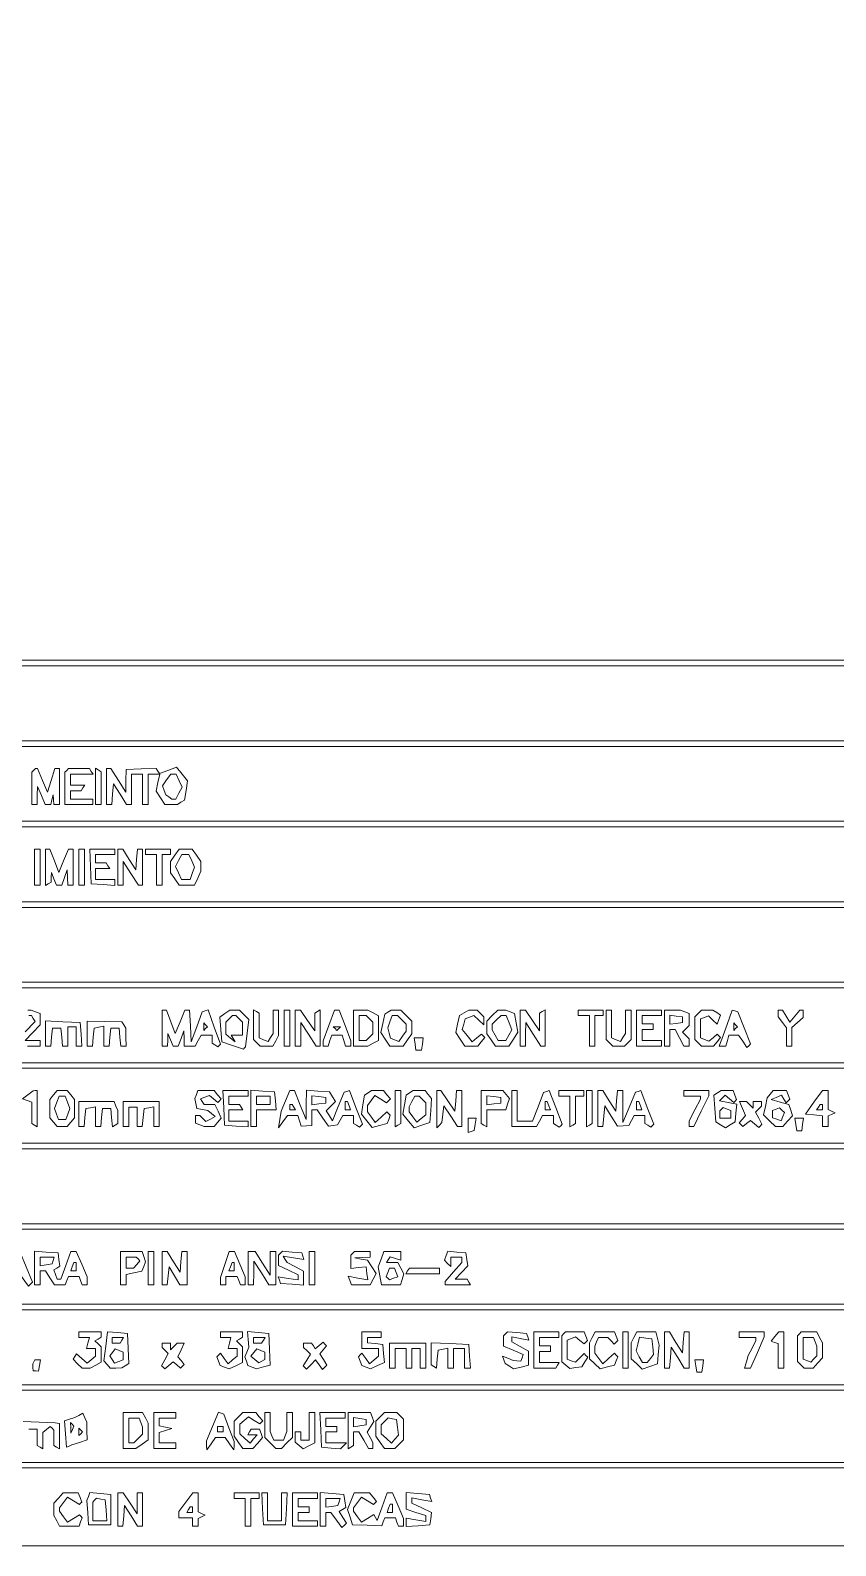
# Paper-space layout 'AN-02-DGE-008' of a CAD drawing. Header units: metres, sheet in millimetres. Extents: x 12 to 193, y 4 to 291.
# Drawn here: x 122.4 to 158, y 89.7 to 156.6 of the extents above; entities that cross this region are included whole.
import ezdxf

# ---------------------------------------------------------------- set-up
doc = ezdxf.new("R2010")
doc.units = ezdxf.units.M
doc.layers.add('DGE_CONTORNOS', color=7, linetype='Continuous', lineweight=0)
doc.layers.add('DGE_DATOS', color=7, linetype='Continuous', lineweight=0)

# ---------------------------------------------------------------- blocks, each defined once
blk = doc.blocks.new('LP_REF_DGE_MT_008')
at = {"layer": 'DGE_CONTORNOS'}
for points in [[(193.172, 202.497), (193.172, 134.689), (186.985, 134.689), (180.798, 134.689), (180.798, 131.749), (180.798, 128.809), (111.824, 128.809), (42.85, 128.809), (42.85, 199.557), (42.85, 270.305), (118.011, 270.305), (193.172, 270.305)], [(180.798, 126.91), (180.798, 125.256), (121.074, 125.256), (61.35, 125.256), (61.35, 126.91), (61.35, 128.564), (121.074, 128.564), (180.798, 128.564)], [(180.798, 123.357), (180.798, 121.704), (121.074, 121.704), (61.35, 121.704), (61.35, 123.357), (61.35, 125.011), (121.074, 125.011), (180.798, 125.011)], [(122.565, 123.95), (122.483, 123.868), (122.483, 123.153), (122.483, 122.439), (122.605, 122.439), (122.728, 122.439), (122.733, 122.837), (122.738, 123.235), (122.911, 122.837), (123.084, 122.439), (123.203, 122.439), (123.323, 122.439), (123.379, 122.653), (123.435, 122.867), (123.449, 122.653), (123.463, 122.439), (123.586, 122.439), (123.708, 122.439), (123.708, 123.235), (123.708, 124.031), (123.605, 124.031), (123.502, 124.031), (123.344, 123.511), (123.185, 122.99), (122.962, 123.511), (122.738, 124.031), (122.692, 124.031), (122.646, 124.031)], [(124.035, 123.95), (123.953, 123.868), (123.953, 123.153), (123.953, 122.439), (124.566, 122.439), (125.178, 122.439), (125.178, 122.561), (125.178, 122.684), (124.688, 122.684), (124.198, 122.684), (124.198, 122.867), (124.198, 123.051), (124.436, 123.051), (124.674, 123.051), (124.749, 123.174), (124.825, 123.296), (124.512, 123.296), (124.198, 123.296), (124.198, 123.541), (124.198, 123.786), (124.695, 123.786), (125.193, 123.786), (125.117, 123.909), (125.041, 124.031), (124.579, 124.031), (124.116, 124.031)], [(125.301, 123.242), (125.301, 122.439), (125.423, 122.439), (125.546, 122.439), (125.546, 123.166), (125.546, 123.894), (125.423, 123.97), (125.301, 124.046)], [(125.791, 123.235), (125.791, 122.439), (125.906, 122.439), (126.021, 122.439), (126.059, 122.898), (126.097, 123.357), (126.383, 122.898), (126.668, 122.439), (126.781, 122.439), (126.893, 122.439), (126.893, 123.112), (126.893, 123.786), (127.138, 123.786), (127.383, 123.786), (127.383, 123.112), (127.383, 122.439), (127.506, 122.439), (127.628, 122.439), (127.628, 123.112), (127.628, 123.786), (127.883, 123.786), (128.138, 123.786), (128.056, 123.414), (127.974, 123.041), (128.172, 122.74), (128.369, 122.439), (128.642, 122.44), (128.915, 122.442), (129.072, 122.542), (129.23, 122.642), (129.298, 123.064), (129.367, 123.486), (129.121, 123.789), (128.875, 124.092), (128.497, 123.95), (128.12, 123.808), (128.049, 123.922), (127.978, 124.037), (127.313, 124.015), (126.648, 123.993), (126.646, 123.492), (126.644, 122.99), (126.31, 123.51), (125.975, 124.029), (125.883, 124.03), (125.791, 124.031)], [(128.991, 123.495), (129.124, 123.205), (128.984, 122.944), (128.845, 122.684), (128.757, 122.685), (128.67, 122.687), (128.538, 122.777), (128.407, 122.867), (128.333, 123.068), (128.259, 123.268), (128.441, 123.527), (128.622, 123.786), (128.741, 123.786), (128.859, 123.786)], [(180.798, 119.805), (180.798, 118.151), (121.074, 118.151), (61.35, 118.151), (61.35, 119.805), (61.35, 121.459), (121.074, 121.459), (180.798, 121.459)], [(122.605, 119.682), (122.605, 118.886), (122.728, 118.886), (122.851, 118.886), (122.851, 119.682), (122.851, 120.478), (122.728, 120.478), (122.605, 120.478)], [(123.096, 119.675), (123.096, 118.871), (123.218, 118.947), (123.341, 119.023), (123.348, 119.23), (123.356, 119.437), (123.467, 119.162), (123.578, 118.886), (123.694, 118.886), (123.81, 118.886), (123.933, 119.223), (124.056, 119.56), (124.066, 119.223), (124.076, 118.886), (124.198, 118.886), (124.321, 118.886), (124.321, 119.682), (124.321, 120.478), (124.211, 120.478), (124.102, 120.478), (123.89, 119.958), (123.677, 119.437), (123.484, 119.958), (123.29, 120.478), (123.193, 120.478), (123.096, 120.478)], [(124.566, 119.682), (124.566, 118.886), (124.688, 118.886), (124.811, 118.886), (124.811, 119.682), (124.811, 120.478), (124.688, 120.478), (124.566, 120.478)], [(125.08, 119.713), (125.117, 118.947), (125.638, 118.909), (126.158, 118.872), (126.158, 119.001), (126.158, 119.131), (125.73, 119.131), (125.301, 119.131), (125.301, 119.376), (125.301, 119.621), (125.614, 119.621), (125.928, 119.621), (125.852, 119.743), (125.776, 119.866), (125.539, 119.866), (125.301, 119.866), (125.301, 120.05), (125.301, 120.233), (125.73, 120.233), (126.158, 120.233), (126.158, 120.356), (126.158, 120.478), (125.601, 120.478), (125.044, 120.478)], [(126.281, 119.682), (126.281, 118.886), (126.403, 118.886), (126.526, 118.886), (126.528, 119.407), (126.53, 119.927), (126.865, 119.407), (127.2, 118.888), (127.292, 118.887), (127.383, 118.886), (127.383, 119.682), (127.383, 120.478), (127.268, 120.478), (127.153, 120.478), (127.115, 120.019), (127.077, 119.56), (126.792, 120.019), (126.506, 120.478), (126.393, 120.478), (126.281, 120.478)], [(127.506, 120.356), (127.506, 120.233), (127.751, 120.233), (127.996, 120.233), (127.996, 119.56), (127.996, 118.886), (128.119, 118.886), (128.241, 118.886), (128.241, 119.56), (128.241, 120.233), (128.425, 120.233), (128.609, 120.233), (128.609, 120.356), (128.609, 120.478), (128.057, 120.478), (127.506, 120.478)], [(128.799, 120.206), (128.609, 119.934), (128.609, 119.682), (128.609, 119.43), (128.799, 119.158), (128.99, 118.886), (129.331, 118.886), (129.672, 118.886), (129.814, 119.198), (129.956, 119.51), (129.956, 119.722), (129.956, 119.934), (129.765, 120.206), (129.575, 120.478), (129.282, 120.478), (128.99, 120.478)], [(129.552, 119.958), (129.678, 119.682), (129.576, 119.407), (129.474, 119.131), (129.284, 119.131), (129.093, 119.131), (128.961, 119.422), (128.828, 119.712), (128.968, 119.973), (129.107, 120.233), (129.267, 120.233), (129.427, 120.233)], [(180.798, 116.252), (180.798, 114.598), (121.074, 114.598), (61.35, 114.598), (61.35, 116.252), (61.35, 117.906), (121.074, 117.906), (180.798, 117.906)], [(180.798, 112.699), (180.798, 111.045), (121.074, 111.045), (61.35, 111.045), (61.35, 112.699), (61.35, 114.353), (121.074, 114.353), (180.798, 114.353)], [(128.241, 112.577), (128.241, 111.78), (128.364, 111.78), (128.486, 111.78), (128.494, 112.056), (128.502, 112.332), (128.612, 112.056), (128.723, 111.78), (128.839, 111.78), (128.956, 111.78), (129.079, 112.117), (129.202, 112.454), (129.211, 112.117), (129.221, 111.78), (129.462, 111.78), (129.703, 111.78), (129.834, 112.025), (129.965, 112.271), (130.206, 112.271), (130.446, 112.271), (130.446, 112.094), (130.446, 111.917), (130.577, 111.837), (130.708, 111.756), (130.762, 111.811), (130.817, 111.866), (130.545, 112.621), (130.274, 113.377), (130.145, 113.335), (130.017, 113.293), (129.772, 112.629), (129.527, 111.964), (129.491, 112.669), (129.454, 113.373), (129.351, 113.373), (129.248, 113.373), (129.035, 112.852), (128.823, 112.332), (128.629, 112.852), (128.435, 113.373), (128.338, 113.373), (128.241, 113.373)], [(131.013, 113.215), (130.797, 113.058), (130.836, 112.511), (130.875, 111.964), (131.352, 111.808), (131.829, 111.653), (131.877, 111.7), (131.924, 111.747), (131.996, 112.353), (132.068, 112.959), (131.861, 113.166), (131.654, 113.373), (131.441, 113.373), (131.228, 113.373)], [(131.647, 112.981), (131.794, 112.834), (131.794, 112.552), (131.794, 112.271), (131.542, 112.271), (131.289, 112.271), (131.381, 112.117), (131.473, 111.964), (131.266, 112.132), (131.059, 112.301), (131.059, 112.567), (131.059, 112.834), (131.206, 112.981), (131.353, 113.128), (131.426, 113.128), (131.5, 113.128)], [(132.284, 112.731), (132.284, 112.074), (132.431, 111.927), (132.578, 111.78), (132.855, 111.78), (133.133, 111.78), (133.26, 112.017), (133.386, 112.254), (133.386, 112.814), (133.386, 113.373), (133.264, 113.373), (133.141, 113.373), (133.14, 112.852), (133.138, 112.332), (133.029, 112.161), (132.921, 111.99), (132.725, 112.065), (132.529, 112.14), (132.529, 112.688), (132.529, 113.236), (132.406, 113.312), (132.284, 113.388)], [(133.632, 112.577), (133.632, 111.78), (133.754, 111.78), (133.877, 111.78), (133.877, 112.577), (133.877, 113.373), (133.754, 113.373), (133.632, 113.373)], [(134.122, 112.577), (134.122, 111.78), (134.244, 111.78), (134.367, 111.78), (134.369, 112.301), (134.37, 112.822), (134.705, 112.302), (135.04, 111.782), (135.132, 111.781), (135.224, 111.78), (135.224, 112.584), (135.224, 113.388), (135.102, 113.312), (134.979, 113.236), (134.979, 112.847), (134.979, 112.459), (134.668, 112.916), (134.358, 113.373), (134.24, 113.373), (134.122, 113.373)], [(135.601, 112.695), (135.347, 112.016), (135.347, 111.898), (135.347, 111.78), (135.461, 111.78), (135.575, 111.78), (135.653, 112.025), (135.731, 112.271), (135.959, 112.271), (136.188, 112.271), (136.266, 112.025), (136.343, 111.78), (136.458, 111.78), (136.572, 111.78), (136.572, 111.898), (136.572, 112.016), (136.318, 112.695), (136.064, 113.373), (135.959, 113.373), (135.854, 113.373)], [(136.694, 112.577), (136.694, 111.78), (137.009, 111.78), (137.323, 111.78), (137.56, 111.907), (137.797, 112.034), (137.797, 112.577), (137.797, 113.119), (137.56, 113.246), (137.323, 113.373), (137.009, 113.373), (136.694, 113.373)], [(137.405, 112.981), (137.552, 112.834), (137.552, 112.577), (137.552, 112.32), (137.405, 112.172), (137.258, 112.025), (137.099, 112.025), (136.939, 112.025), (136.939, 112.577), (136.939, 113.128), (137.099, 113.128), (137.258, 113.128)], [(138.21, 113.279), (138.073, 113.189), (137.985, 112.786), (137.898, 112.383), (138.095, 112.082), (138.293, 111.78), (138.589, 111.78), (138.886, 111.78), (139.076, 112.053), (139.267, 112.325), (139.267, 112.604), (139.267, 112.883), (139.022, 113.128), (138.777, 113.373), (138.563, 113.371), (138.348, 113.369)], [(138.83, 112.936), (139.022, 112.743), (139.022, 112.591), (139.022, 112.44), (138.856, 112.213), (138.69, 111.986), (138.505, 112.056), (138.321, 112.127), (138.261, 112.357), (138.201, 112.586), (138.301, 112.857), (138.402, 113.128), (138.519, 113.128), (138.637, 113.128)], [(141.574, 113.246), (141.369, 113.127), (141.287, 112.755), (141.206, 112.383), (141.403, 112.082), (141.6, 111.78), (141.889, 111.78), (142.177, 111.78), (142.332, 111.967), (142.487, 112.154), (142.412, 112.23), (142.336, 112.305), (142.135, 112.139), (141.934, 111.972), (141.715, 112.243), (141.495, 112.515), (141.557, 112.752), (141.619, 112.989), (141.808, 113.061), (141.998, 113.134), (142.225, 112.928), (142.452, 112.723), (142.452, 112.901), (142.452, 113.079), (142.305, 113.226), (142.158, 113.373), (141.968, 113.369), (141.779, 113.366)], [(142.82, 113.128), (142.575, 112.883), (142.575, 112.604), (142.575, 112.325), (142.766, 112.053), (142.956, 111.78), (143.253, 111.78), (143.549, 111.78), (143.75, 112.086), (143.95, 112.392), (143.872, 112.809), (143.793, 113.227), (143.603, 113.3), (143.412, 113.373), (143.239, 113.373), (143.065, 113.373)], [(143.558, 112.814), (143.677, 112.499), (143.551, 112.262), (143.424, 112.025), (143.249, 112.025), (143.074, 112.025), (142.947, 112.262), (142.82, 112.499), (142.82, 112.621), (142.82, 112.743), (143.012, 112.936), (143.205, 113.128), (143.322, 113.128), (143.439, 113.128)], [(144.045, 112.577), (144.045, 111.78), (144.168, 111.78), (144.29, 111.78), (144.292, 112.301), (144.294, 112.822), (144.629, 112.302), (144.964, 111.782), (145.056, 111.781), (145.148, 111.78), (145.148, 112.584), (145.148, 113.388), (145.025, 113.312), (144.903, 113.236), (144.903, 112.847), (144.903, 112.459), (144.592, 112.916), (144.281, 113.373), (144.163, 113.373), (144.045, 113.373)], [(146.618, 113.251), (146.618, 113.128), (146.863, 113.128), (147.108, 113.128), (147.108, 112.454), (147.108, 111.78), (147.23, 111.78), (147.353, 111.78), (147.353, 112.454), (147.353, 113.128), (147.537, 113.128), (147.72, 113.128), (147.72, 113.251), (147.72, 113.373), (147.169, 113.373), (146.618, 113.373)], [(147.843, 112.724), (147.843, 112.074), (147.99, 111.927), (148.137, 111.78), (148.394, 111.78), (148.651, 111.78), (148.798, 111.927), (148.945, 112.074), (148.945, 112.724), (148.945, 113.373), (148.823, 113.373), (148.7, 113.373), (148.699, 112.852), (148.697, 112.332), (148.588, 112.161), (148.48, 111.99), (148.284, 112.065), (148.088, 112.14), (148.088, 112.757), (148.088, 113.373), (147.965, 113.373), (147.843, 113.373)], [(149.19, 112.577), (149.19, 111.78), (149.742, 111.78), (150.293, 111.78), (150.293, 111.903), (150.293, 112.025), (149.864, 112.025), (149.436, 112.025), (149.436, 112.271), (149.436, 112.516), (149.681, 112.516), (149.926, 112.516), (149.926, 112.638), (149.926, 112.761), (149.681, 112.761), (149.436, 112.761), (149.436, 112.944), (149.436, 113.128), (149.864, 113.128), (150.293, 113.128), (150.293, 113.251), (150.293, 113.373), (149.742, 113.373), (149.19, 113.373)], [(150.416, 112.577), (150.416, 111.78), (150.538, 111.78), (150.661, 111.78), (150.661, 112.148), (150.661, 112.516), (150.78, 112.516), (150.899, 112.516), (151.089, 112.148), (151.279, 111.78), (151.399, 111.78), (151.518, 111.78), (151.518, 111.94), (151.518, 112.099), (151.371, 112.246), (151.224, 112.393), (151.371, 112.54), (151.518, 112.687), (151.518, 112.956), (151.518, 113.224), (151.324, 113.299), (151.131, 113.373), (150.773, 113.373), (150.416, 113.373)], [(151.212, 112.944), (151.212, 112.822), (150.936, 112.783), (150.661, 112.743), (150.661, 112.944), (150.661, 113.145), (150.936, 113.106), (151.212, 113.067)], [(151.91, 113.226), (151.763, 113.079), (151.763, 112.577), (151.763, 112.074), (151.91, 111.927), (152.057, 111.78), (152.324, 111.78), (152.591, 111.78), (152.746, 111.967), (152.901, 112.154), (152.825, 112.23), (152.749, 112.305), (152.564, 112.152), (152.379, 111.998), (152.194, 112.069), (152.008, 112.14), (152.008, 112.56), (152.008, 112.979), (152.188, 113.048), (152.369, 113.118), (152.556, 112.93), (152.744, 112.742), (152.823, 112.948), (152.902, 113.153), (152.731, 113.261), (152.56, 113.369), (152.308, 113.371), (152.057, 113.373)], [(153.185, 112.73), (152.957, 112.087), (152.898, 111.934), (152.84, 111.78), (152.987, 111.78), (153.134, 111.78), (153.198, 112.025), (153.262, 112.271), (153.478, 112.271), (153.694, 112.271), (153.879, 111.995), (154.064, 111.719), (154.145, 111.797), (154.225, 111.874), (153.94, 112.584), (153.654, 113.294), (153.534, 113.334), (153.414, 113.374)], [(155.442, 113.22), (155.446, 113.067), (155.626, 112.829), (155.806, 112.591), (155.806, 112.186), (155.806, 111.78), (155.929, 111.78), (156.051, 111.78), (156.051, 112.19), (156.051, 112.6), (156.296, 112.822), (156.541, 113.044), (156.541, 113.208), (156.541, 113.373), (156.469, 113.373), (156.397, 113.373), (156.179, 113.104), (155.961, 112.835), (155.793, 113.104), (155.625, 113.373), (155.532, 113.373), (155.439, 113.373)], [(123.096, 112.338), (123.096, 111.78), (123.21, 111.78), (123.325, 111.78), (123.363, 112.179), (123.402, 112.577), (123.586, 112.577), (123.769, 112.577), (123.808, 112.179), (123.846, 111.78), (123.961, 111.78), (124.076, 111.78), (124.076, 112.209), (124.076, 112.638), (124.259, 112.638), (124.443, 112.638), (124.443, 112.209), (124.443, 111.78), (124.573, 111.78), (124.702, 111.78), (124.665, 112.301), (124.627, 112.822), (123.861, 112.858), (123.096, 112.895)], [(124.933, 112.329), (124.933, 111.78), (125.048, 111.78), (125.163, 111.78), (125.201, 112.178), (125.239, 112.575), (125.454, 112.615), (125.668, 112.656), (125.668, 112.218), (125.668, 111.78), (125.783, 111.78), (125.898, 111.78), (125.936, 112.179), (125.975, 112.577), (126.158, 112.577), (126.342, 112.577), (126.38, 112.179), (126.419, 111.78), (126.534, 111.78), (126.648, 111.78), (126.646, 112.179), (126.645, 112.577), (126.555, 112.717), (126.465, 112.857), (125.699, 112.867), (124.933, 112.877)], [(130.16, 112.556), (130.079, 112.475), (130.079, 112.638), (130.079, 112.801), (130.16, 112.72), (130.242, 112.638)], [(136.041, 112.556), (135.959, 112.475), (135.878, 112.556), (135.796, 112.638), (135.959, 112.638), (136.123, 112.638)], [(153.56, 112.556), (153.478, 112.475), (153.478, 112.638), (153.478, 112.801), (153.56, 112.72), (153.642, 112.638)], [(139.412, 111.872), (139.451, 111.597), (139.573, 111.597), (139.696, 111.597), (139.735, 111.872), (139.774, 112.148), (139.573, 112.148), (139.373, 112.148)], [(180.798, 109.147), (180.798, 107.493), (121.074, 107.493), (61.35, 107.493), (61.35, 109.147), (61.35, 110.8), (121.074, 110.8), (180.798, 110.8)], [(122.311, 109.636), (122.078, 109.46), (122.28, 109.382), (122.483, 109.304), (122.483, 108.834), (122.483, 108.365), (122.605, 108.289), (122.728, 108.213), (122.728, 109.017), (122.728, 109.82), (122.636, 109.816), (122.544, 109.813)], [(123.454, 109.625), (123.292, 109.43), (123.292, 109.024), (123.292, 108.618), (123.454, 108.423), (123.616, 108.228), (123.831, 108.228), (124.046, 108.228), (124.208, 108.423), (124.37, 108.618), (124.37, 109.024), (124.37, 109.43), (124.208, 109.625), (124.046, 109.82), (123.831, 109.82), (123.616, 109.82)], [(129.758, 109.644), (129.69, 109.467), (129.733, 109.247), (129.775, 109.027), (130.019, 108.982), (130.262, 108.936), (130.423, 108.806), (130.584, 108.675), (130.381, 108.561), (130.178, 108.447), (130.042, 108.583), (129.907, 108.718), (129.809, 108.718), (129.711, 108.718), (129.711, 108.547), (129.711, 108.376), (129.905, 108.302), (130.099, 108.228), (130.319, 108.228), (130.539, 108.228), (130.694, 108.415), (130.85, 108.603), (130.712, 108.905), (130.574, 109.208), (130.334, 109.208), (130.093, 109.208), (130.017, 109.331), (129.941, 109.455), (130.134, 109.529), (130.327, 109.603), (130.512, 109.449), (130.697, 109.295), (130.773, 109.371), (130.849, 109.447), (130.694, 109.634), (130.539, 109.82), (130.182, 109.82), (129.826, 109.82)], [(130.961, 109.055), (130.998, 108.289), (131.518, 108.251), (132.039, 108.214), (132.039, 108.343), (132.039, 108.473), (131.61, 108.473), (131.181, 108.473), (131.181, 108.718), (131.181, 108.963), (131.495, 108.963), (131.808, 108.963), (131.733, 109.085), (131.657, 109.208), (131.419, 109.208), (131.181, 109.208), (131.181, 109.392), (131.181, 109.575), (131.61, 109.575), (132.039, 109.575), (132.039, 109.698), (132.039, 109.82), (131.482, 109.82), (130.925, 109.82)], [(132.161, 109.031), (132.161, 108.228), (132.284, 108.228), (132.406, 108.228), (132.406, 108.595), (132.406, 108.963), (132.843, 108.963), (133.28, 108.963), (133.241, 109.361), (133.203, 109.759), (132.682, 109.797), (132.161, 109.834)], [(133.686, 109.361), (133.493, 108.902), (133.434, 108.534), (133.375, 108.167), (133.579, 108.442), (133.784, 108.718), (134.006, 108.718), (134.228, 108.718), (134.303, 108.481), (134.378, 108.244), (134.617, 108.262), (134.857, 108.28), (134.857, 108.621), (134.857, 108.963), (134.971, 108.963), (135.085, 108.963), (135.339, 108.606), (135.593, 108.25), (135.79, 108.279), (135.987, 108.307), (136.102, 108.513), (136.216, 108.718), (136.455, 108.718), (136.694, 108.718), (136.694, 108.541), (136.694, 108.365), (136.825, 108.284), (136.956, 108.203), (137.022, 108.269), (137.088, 108.335), (136.8, 109.078), (136.512, 109.821), (136.393, 109.781), (136.273, 109.741), (136.02, 109.112), (135.767, 108.482), (135.628, 108.706), (135.488, 108.929), (135.691, 109.132), (135.894, 109.335), (135.761, 109.547), (135.628, 109.759), (135.12, 109.797), (134.612, 109.834), (134.604, 109.184), (134.596, 108.534), (134.342, 109.177), (134.089, 109.82), (133.984, 109.82), (133.88, 109.82)], [(137.333, 109.717), (137.176, 109.617), (137.107, 109.195), (137.039, 108.773), (137.275, 108.482), (137.511, 108.191), (137.843, 108.274), (138.175, 108.358), (138.246, 108.543), (138.317, 108.728), (138.242, 108.804), (138.166, 108.88), (137.909, 108.647), (137.652, 108.415), (137.48, 108.651), (137.307, 108.887), (137.307, 109.024), (137.307, 109.161), (137.469, 109.383), (137.631, 109.604), (137.892, 109.441), (138.153, 109.278), (138.238, 109.363), (138.322, 109.447), (138.167, 109.634), (138.012, 109.82), (137.751, 109.818), (137.491, 109.817)], [(138.532, 109.017), (138.532, 108.213), (138.654, 108.289), (138.777, 108.365), (138.777, 109.093), (138.777, 109.82), (138.654, 109.82), (138.532, 109.82)], [(139.171, 109.717), (139.013, 109.617), (138.945, 109.195), (138.876, 108.773), (139.12, 108.472), (139.364, 108.171), (139.714, 108.294), (140.063, 108.416), (140.101, 108.944), (140.14, 109.471), (139.995, 109.646), (139.85, 109.82), (139.589, 109.818), (139.328, 109.817)], [(140.37, 109), (140.37, 108.179), (140.483, 108.295), (140.596, 108.412), (140.636, 108.779), (140.676, 109.147), (140.982, 108.689), (141.288, 108.231), (141.38, 108.229), (141.472, 108.228), (141.472, 109.024), (141.472, 109.82), (141.357, 109.82), (141.242, 109.82), (141.204, 109.368), (141.166, 108.915), (140.86, 109.367), (140.553, 109.819), (140.462, 109.82), (140.37, 109.82)], [(142.33, 109.093), (142.33, 108.365), (142.452, 108.289), (142.575, 108.213), (142.575, 108.588), (142.575, 108.963), (142.995, 108.963), (143.416, 108.963), (143.496, 109.214), (143.575, 109.465), (143.428, 109.642), (143.28, 109.82), (142.805, 109.82), (142.33, 109.82)], [(143.677, 109.024), (143.677, 108.228), (144.224, 108.228), (144.771, 108.228), (144.903, 108.473), (145.034, 108.718), (145.274, 108.718), (145.515, 108.718), (145.515, 108.541), (145.515, 108.365), (145.646, 108.284), (145.776, 108.203), (145.842, 108.269), (145.908, 108.335), (145.62, 109.078), (145.332, 109.821), (145.21, 109.78), (145.087, 109.739), (144.843, 109.106), (144.598, 108.473), (144.26, 108.473), (143.922, 108.473), (143.922, 109.147), (143.922, 109.82), (143.8, 109.82), (143.677, 109.82)], [(145.76, 109.698), (145.76, 109.575), (146.005, 109.575), (146.25, 109.575), (146.25, 108.894), (146.25, 108.213), (146.373, 108.289), (146.495, 108.365), (146.495, 108.97), (146.495, 109.575), (146.679, 109.575), (146.863, 109.575), (146.863, 109.698), (146.863, 109.82), (146.311, 109.82), (145.76, 109.82)], [(146.985, 109.017), (146.985, 108.213), (147.108, 108.289), (147.23, 108.365), (147.23, 109.093), (147.23, 109.82), (147.108, 109.82), (146.985, 109.82)], [(147.475, 109.024), (147.475, 108.228), (147.59, 108.228), (147.706, 108.228), (147.744, 108.687), (147.782, 109.147), (148.062, 108.695), (148.343, 108.244), (148.593, 108.263), (148.843, 108.281), (148.96, 108.5), (149.077, 108.718), (149.317, 108.718), (149.558, 108.718), (149.558, 108.541), (149.558, 108.365), (149.689, 108.284), (149.819, 108.203), (149.885, 108.269), (149.951, 108.335), (149.663, 109.078), (149.375, 109.821), (149.256, 109.781), (149.137, 109.741), (148.863, 109.076), (148.589, 108.412), (148.584, 109.116), (148.578, 109.82), (148.463, 109.82), (148.348, 109.82), (148.31, 109.361), (148.272, 108.902), (147.986, 109.361), (147.7, 109.82), (147.588, 109.82), (147.475, 109.82)], [(151.273, 109.698), (151.273, 109.575), (151.641, 109.575), (152.008, 109.575), (152.008, 109.509), (152.008, 109.443), (151.763, 108.963), (151.518, 108.483), (151.518, 108.355), (151.518, 108.228), (151.615, 108.228), (151.712, 108.228), (152.044, 108.904), (152.376, 109.581), (152.376, 109.701), (152.376, 109.82), (151.824, 109.82), (151.273, 109.82)], [(152.766, 109.715), (152.606, 109.613), (152.644, 109.025), (152.682, 108.437), (152.896, 108.302), (153.111, 108.168), (153.325, 108.302), (153.54, 108.436), (153.578, 108.824), (153.617, 109.211), (153.234, 109.287), (152.851, 109.364), (152.975, 109.489), (153.1, 109.614), (153.292, 109.455), (153.484, 109.295), (153.545, 109.357), (153.607, 109.418), (153.529, 109.619), (153.452, 109.82), (153.19, 109.818), (152.927, 109.817)], [(155.087, 109.656), (154.95, 109.491), (154.875, 109.117), (154.8, 108.743), (155.058, 108.486), (155.316, 108.228), (155.481, 108.228), (155.646, 108.228), (155.859, 108.464), (156.073, 108.7), (155.993, 108.953), (155.913, 109.205), (155.523, 109.313), (155.132, 109.422), (155.359, 109.516), (155.586, 109.611), (155.689, 109.444), (155.793, 109.276), (155.876, 109.359), (155.959, 109.442), (155.886, 109.631), (155.814, 109.82), (155.519, 109.82), (155.224, 109.82)], [(157.022, 109.3), (156.644, 108.779), (157.021, 108.741), (157.399, 108.702), (157.399, 108.465), (157.399, 108.228), (157.521, 108.228), (157.644, 108.228), (157.644, 108.463), (157.644, 108.697), (157.797, 108.769), (157.95, 108.84), (157.797, 108.912), (157.644, 108.983), (157.644, 109.402), (157.644, 109.82), (157.522, 109.82), (157.4, 109.82)], [(124.064, 109.3), (124.166, 109.024), (124.076, 108.779), (123.986, 108.534), (123.831, 108.534), (123.675, 108.534), (123.585, 108.779), (123.495, 109.024), (123.598, 109.3), (123.7, 109.575), (123.831, 109.575), (123.961, 109.575)], [(124.566, 108.779), (124.566, 108.228), (124.68, 108.228), (124.795, 108.228), (124.834, 108.625), (124.872, 109.022), (125.086, 109.063), (125.301, 109.103), (125.301, 108.666), (125.301, 108.228), (125.415, 108.228), (125.53, 108.228), (125.569, 108.626), (125.607, 109.024), (125.791, 109.024), (125.975, 109.024), (126.013, 108.624), (126.052, 108.223), (126.166, 108.294), (126.281, 108.365), (126.281, 108.654), (126.281, 108.943), (126.206, 109.137), (126.132, 109.33), (125.349, 109.33), (124.566, 109.33)], [(126.526, 108.779), (126.526, 108.228), (126.648, 108.228), (126.771, 108.228), (126.771, 108.657), (126.771, 109.085), (126.955, 109.085), (127.138, 109.085), (127.138, 108.657), (127.138, 108.228), (127.253, 108.228), (127.368, 108.228), (127.406, 108.625), (127.445, 109.022), (127.659, 109.063), (127.873, 109.103), (127.873, 108.666), (127.873, 108.228), (127.996, 108.228), (128.119, 108.228), (128.119, 108.779), (128.119, 109.33), (127.322, 109.33), (126.526, 109.33)], [(133.019, 109.392), (133.019, 109.208), (132.713, 109.208), (132.406, 109.208), (132.406, 109.392), (132.406, 109.575), (132.713, 109.575), (133.019, 109.575)], [(134.06, 109.085), (134.136, 108.963), (134.006, 108.963), (133.877, 108.963), (133.877, 109.085), (133.877, 109.208), (133.931, 109.208), (133.985, 109.208)], [(135.477, 109.392), (135.477, 109.269), (135.167, 109.23), (134.857, 109.192), (134.857, 109.392), (134.857, 109.592), (135.167, 109.553), (135.477, 109.514)], [(136.494, 109.147), (136.564, 108.963), (136.445, 108.963), (136.327, 108.963), (136.327, 109.147), (136.327, 109.33), (136.375, 109.33), (136.423, 109.33)], [(139.733, 109.428), (139.88, 109.281), (139.88, 109.015), (139.88, 108.748), (139.683, 108.584), (139.486, 108.421), (139.315, 108.654), (139.145, 108.887), (139.145, 108.994), (139.145, 109.101), (139.271, 109.338), (139.398, 109.575), (139.492, 109.575), (139.586, 109.575)], [(143.195, 109.392), (143.195, 109.269), (142.885, 109.23), (142.575, 109.192), (142.575, 109.392), (142.575, 109.592), (142.885, 109.553), (143.195, 109.514)], [(145.314, 109.147), (145.385, 108.963), (145.266, 108.963), (145.148, 108.963), (145.148, 109.147), (145.148, 109.33), (145.196, 109.33), (145.244, 109.33)], [(149.357, 109.147), (149.428, 108.963), (149.309, 108.963), (149.19, 108.963), (149.19, 109.147), (149.19, 109.33), (149.239, 109.33), (149.287, 109.33)], [(153.356, 108.766), (153.356, 108.595), (153.111, 108.595), (152.866, 108.595), (152.866, 108.759), (152.866, 108.922), (152.939, 108.995), (153.012, 109.068), (153.184, 109.003), (153.356, 108.937)], [(153.867, 109.028), (154.004, 108.725), (153.865, 108.557), (153.726, 108.389), (153.805, 108.309), (153.885, 108.23), (154.049, 108.366), (154.213, 108.503), (154.4, 108.348), (154.587, 108.193), (154.655, 108.261), (154.723, 108.329), (154.58, 108.598), (154.436, 108.867), (154.57, 109), (154.703, 109.134), (154.703, 109.232), (154.703, 109.33), (154.52, 109.33), (154.336, 109.33), (154.336, 109.183), (154.336, 109.036), (154.189, 109.183), (154.042, 109.33), (153.885, 109.33), (153.729, 109.33)], [(155.643, 108.667), (155.57, 108.477), (155.382, 108.549), (155.194, 108.621), (155.194, 108.782), (155.194, 108.942), (155.347, 108.999), (155.5, 109.055), (155.608, 108.956), (155.716, 108.857)], [(157.399, 109.085), (157.399, 108.963), (157.269, 108.963), (157.139, 108.963), (157.215, 109.085), (157.291, 109.208), (157.345, 109.208), (157.399, 109.208)], [(141.748, 108.284), (141.748, 107.973), (141.886, 108.018), (142.024, 108.063), (142.063, 108.329), (142.102, 108.595), (141.925, 108.595), (141.748, 108.595)], [(156.217, 108.32), (156.259, 108.044), (156.37, 108.044), (156.48, 108.044), (156.519, 108.32), (156.558, 108.595), (156.367, 108.595), (156.175, 108.595)], [(180.798, 105.594), (180.798, 103.94), (121.074, 103.94), (61.35, 103.94), (61.35, 105.594), (61.35, 107.248), (121.074, 107.248), (180.798, 107.248)], [(180.798, 102.041), (180.798, 100.387), (121.074, 100.387), (61.35, 100.387), (61.35, 102.041), (61.35, 103.695), (121.074, 103.695), (180.798, 103.695)], [(121.566, 102.31), (121.397, 101.905), (121.314, 101.575), (121.231, 101.245), (121.354, 101.245), (121.477, 101.245), (121.547, 101.429), (121.618, 101.612), (121.822, 101.612), (122.027, 101.612), (122.184, 101.398), (122.34, 101.184), (122.428, 101.271), (122.515, 101.359), (122.24, 102.037), (121.964, 102.715), (121.85, 102.715), (121.735, 102.715)], [(122.605, 101.987), (122.605, 101.245), (122.728, 101.245), (122.851, 101.245), (122.851, 101.551), (122.851, 101.857), (122.97, 101.857), (123.09, 101.857), (123.291, 101.551), (123.491, 101.245), (123.726, 101.245), (123.961, 101.245), (124.031, 101.429), (124.102, 101.612), (124.338, 101.612), (124.573, 101.612), (124.644, 101.429), (124.714, 101.245), (124.824, 101.245), (124.933, 101.245), (124.933, 101.418), (124.933, 101.592), (124.693, 102.153), (124.452, 102.715), (124.33, 102.715), (124.208, 102.715), (123.991, 102.102), (123.773, 101.49), (123.692, 101.49), (123.612, 101.49), (123.533, 101.694), (123.455, 101.899), (123.592, 101.984), (123.73, 102.069), (123.688, 102.361), (123.647, 102.654), (123.126, 102.691), (122.605, 102.729)], [(123.433, 102.317), (123.383, 102.164), (123.117, 102.125), (122.851, 102.085), (122.851, 102.278), (122.851, 102.47), (123.167, 102.47), (123.483, 102.47)], [(126.403, 101.98), (126.403, 101.245), (126.526, 101.245), (126.648, 101.245), (126.648, 101.475), (126.648, 101.704), (127, 101.775), (127.352, 101.845), (127.432, 102.052), (127.512, 102.259), (127.439, 102.487), (127.367, 102.715), (126.885, 102.715), (126.403, 102.715)], [(127.178, 102.389), (127.259, 102.309), (127.122, 102.144), (126.986, 101.98), (126.817, 101.98), (126.648, 101.98), (126.648, 102.225), (126.648, 102.47), (126.873, 102.47), (127.098, 102.47)], [(127.628, 101.98), (127.628, 101.245), (127.751, 101.245), (127.873, 101.245), (127.873, 101.98), (127.873, 102.715), (127.751, 102.715), (127.628, 102.715)], [(128.241, 101.98), (128.241, 101.245), (128.356, 101.245), (128.471, 101.245), (128.509, 101.643), (128.547, 102.041), (128.788, 101.643), (129.029, 101.245), (129.186, 101.245), (129.344, 101.245), (129.344, 101.98), (129.344, 102.715), (129.229, 102.715), (129.113, 102.715), (129.075, 102.256), (129.037, 101.796), (128.752, 102.256), (128.466, 102.715), (128.354, 102.715), (128.241, 102.715)], [(131.009, 102.142), (130.814, 101.569), (130.814, 101.407), (130.814, 101.245), (130.936, 101.245), (131.059, 101.245), (131.059, 101.429), (131.059, 101.612), (131.308, 101.612), (131.557, 101.612), (131.627, 101.429), (131.698, 101.245), (131.807, 101.245), (131.916, 101.245), (131.916, 101.418), (131.916, 101.592), (131.676, 102.153), (131.435, 102.715), (131.32, 102.715), (131.204, 102.715)], [(132.039, 101.98), (132.039, 101.245), (132.161, 101.245), (132.284, 101.245), (132.286, 101.766), (132.288, 102.286), (132.623, 101.766), (132.958, 101.247), (133.111, 101.246), (133.264, 101.245), (133.264, 101.98), (133.264, 102.715), (133.141, 102.715), (133.019, 102.715), (133.017, 102.194), (133.015, 101.674), (132.68, 102.193), (132.345, 102.713), (132.192, 102.714), (132.039, 102.715)], [(133.474, 102.639), (133.386, 102.552), (133.386, 102.325), (133.386, 102.098), (133.815, 101.894), (134.244, 101.689), (134.244, 101.574), (134.244, 101.458), (133.807, 101.529), (133.37, 101.6), (133.419, 101.453), (133.467, 101.306), (133.978, 101.268), (134.489, 101.231), (134.489, 101.541), (134.489, 101.851), (134.129, 102.037), (133.77, 102.223), (133.681, 102.366), (133.593, 102.508), (134.049, 102.434), (134.505, 102.36), (134.457, 102.507), (134.409, 102.654), (133.985, 102.69), (133.562, 102.727)], [(134.734, 101.98), (134.734, 101.245), (134.857, 101.245), (134.979, 101.245), (134.979, 101.98), (134.979, 102.715), (134.857, 102.715), (134.734, 102.715)], [(136.653, 102.633), (136.572, 102.552), (136.572, 102.261), (136.572, 101.971), (136.909, 102.006), (137.246, 102.041), (137.287, 101.75), (137.328, 101.459), (136.89, 101.541), (136.453, 101.623), (136.525, 101.434), (136.598, 101.245), (137.009, 101.245), (137.421, 101.245), (137.556, 101.498), (137.692, 101.751), (137.502, 102.04), (137.313, 102.33), (137.034, 102.383), (136.756, 102.437), (137.092, 102.453), (137.429, 102.47), (137.429, 102.592), (137.429, 102.715), (137.082, 102.715), (136.735, 102.715)], [(137.908, 102.379), (137.781, 102.044), (137.856, 101.644), (137.931, 101.245), (138.346, 101.245), (138.76, 101.245), (138.837, 101.485), (138.913, 101.726), (138.779, 101.975), (138.646, 102.225), (138.398, 102.225), (138.15, 102.225), (138.229, 102.352), (138.308, 102.48), (138.542, 102.405), (138.777, 102.331), (138.777, 102.523), (138.777, 102.715), (138.406, 102.715), (138.036, 102.715)], [(140.781, 102.531), (140.705, 102.331), (140.843, 102.192), (140.982, 102.053), (140.982, 102.262), (140.982, 102.47), (141.227, 102.47), (141.472, 102.47), (141.472, 102.352), (141.472, 102.233), (141.105, 101.815), (140.737, 101.396), (140.737, 101.321), (140.737, 101.245), (141.296, 101.245), (141.854, 101.245), (141.779, 101.367), (141.703, 101.49), (141.444, 101.49), (141.185, 101.49), (141.461, 101.784), (141.737, 102.078), (141.697, 102.366), (141.656, 102.654), (141.257, 102.692), (140.858, 102.731)], [(124.443, 102.041), (124.443, 101.857), (124.324, 101.857), (124.206, 101.857), (124.276, 102.041), (124.347, 102.225), (124.395, 102.225), (124.443, 102.225)], [(131.426, 102.041), (131.426, 101.857), (131.308, 101.857), (131.189, 101.857), (131.259, 102.041), (131.33, 102.225), (131.378, 102.225), (131.426, 102.225)], [(138.578, 101.791), (138.65, 101.603), (138.463, 101.531), (138.276, 101.46), (138.205, 101.531), (138.134, 101.602), (138.207, 101.791), (138.279, 101.98), (138.393, 101.98), (138.506, 101.98)], [(139.083, 101.857), (139.008, 101.735), (139.75, 101.735), (140.492, 101.735), (140.492, 101.857), (140.492, 101.98), (139.826, 101.98), (139.159, 101.98)], [(180.798, 98.488), (180.798, 96.835), (121.074, 96.835), (61.35, 96.835), (61.35, 98.488), (61.35, 100.142), (121.074, 100.142), (180.798, 100.142)], [(124.566, 99.04), (124.566, 98.917), (124.799, 98.917), (125.033, 98.917), (124.969, 98.672), (124.905, 98.427), (125.103, 98.427), (125.301, 98.427), (125.301, 98.258), (125.301, 98.09), (125.115, 97.935), (124.929, 97.781), (124.698, 97.989), (124.467, 98.198), (124.393, 98.078), (124.318, 97.957), (124.512, 97.763), (124.706, 97.57), (124.889, 97.57), (125.072, 97.57), (125.309, 97.696), (125.546, 97.823), (125.546, 98.162), (125.546, 98.501), (125.413, 98.634), (125.279, 98.767), (125.413, 98.849), (125.546, 98.932), (125.546, 99.047), (125.546, 99.162), (125.056, 99.162), (124.566, 99.162)], [(125.751, 98.534), (125.675, 97.893), (125.809, 97.731), (125.943, 97.57), (126.204, 97.572), (126.465, 97.573), (126.617, 97.67), (126.77, 97.767), (126.74, 98.434), (126.71, 99.101), (126.268, 99.138), (125.826, 99.175)], [(130.814, 99.04), (130.814, 98.917), (131.047, 98.917), (131.281, 98.917), (131.217, 98.672), (131.153, 98.427), (131.351, 98.427), (131.549, 98.427), (131.549, 98.258), (131.549, 98.09), (131.352, 97.926), (131.155, 97.763), (130.986, 97.994), (130.816, 98.226), (130.739, 98.148), (130.661, 98.07), (130.735, 97.878), (130.808, 97.687), (131.003, 97.612), (131.197, 97.537), (131.495, 97.673), (131.794, 97.809), (131.794, 98.155), (131.794, 98.501), (131.661, 98.634), (131.527, 98.767), (131.661, 98.849), (131.794, 98.932), (131.794, 99.047), (131.794, 99.162), (131.304, 99.162), (130.814, 99.162)], [(132.046, 98.833), (132.074, 98.488), (131.982, 98.274), (131.89, 98.06), (131.962, 97.873), (132.033, 97.687), (132.22, 97.615), (132.407, 97.543), (132.714, 97.62), (133.02, 97.697), (132.989, 98.399), (132.958, 99.101), (132.488, 99.14), (132.019, 99.178)], [(137.062, 98.795), (137.062, 98.427), (137.429, 98.427), (137.797, 98.427), (137.797, 98.258), (137.797, 98.09), (137.6, 97.926), (137.403, 97.763), (137.234, 97.994), (137.064, 98.226), (136.987, 98.148), (136.909, 98.07), (136.983, 97.878), (137.056, 97.687), (137.251, 97.612), (137.445, 97.537), (137.751, 97.677), (138.057, 97.816), (138.019, 98.214), (137.981, 98.611), (137.644, 98.65), (137.307, 98.688), (137.307, 98.803), (137.307, 98.917), (137.613, 98.917), (137.919, 98.917), (137.919, 99.04), (137.919, 99.162), (137.491, 99.162), (137.062, 99.162)], [(143.397, 99.086), (143.31, 98.999), (143.31, 98.768), (143.31, 98.537), (143.747, 98.354), (144.184, 98.172), (144.132, 98.024), (144.08, 97.876), (143.909, 97.893), (143.739, 97.91), (143.508, 98.004), (143.276, 98.099), (143.331, 97.935), (143.386, 97.771), (143.574, 97.652), (143.762, 97.534), (144.087, 97.615), (144.413, 97.697), (144.413, 98.006), (144.413, 98.316), (144.046, 98.525), (143.679, 98.733), (143.678, 98.841), (143.677, 98.948), (144.055, 98.872), (144.432, 98.797), (144.382, 98.949), (144.332, 99.101), (143.909, 99.137), (143.485, 99.174)], [(144.658, 98.366), (144.658, 97.57), (145.14, 97.57), (145.623, 97.57), (145.699, 97.692), (145.775, 97.815), (145.339, 97.815), (144.903, 97.815), (144.903, 98.06), (144.903, 98.305), (145.148, 98.305), (145.393, 98.305), (145.393, 98.427), (145.393, 98.55), (145.148, 98.55), (144.903, 98.55), (144.903, 98.733), (144.903, 98.917), (145.331, 98.917), (145.76, 98.917), (145.76, 99.04), (145.76, 99.162), (145.209, 99.162), (144.658, 99.162)], [(145.964, 99.081), (145.883, 98.999), (145.883, 98.422), (145.883, 97.845), (146.06, 97.698), (146.237, 97.551), (146.507, 97.591), (146.776, 97.631), (146.907, 97.839), (147.038, 98.048), (146.956, 98.13), (146.874, 98.211), (146.681, 98.018), (146.488, 97.825), (146.308, 97.894), (146.128, 97.963), (146.128, 98.383), (146.128, 98.802), (146.313, 98.874), (146.498, 98.945), (146.684, 98.791), (146.869, 98.637), (146.942, 98.711), (147.016, 98.784), (146.943, 98.973), (146.87, 99.162), (146.458, 99.162), (146.046, 99.162)], [(147.235, 98.925), (147.108, 98.688), (147.108, 98.332), (147.108, 97.975), (147.348, 97.758), (147.588, 97.541), (147.904, 97.62), (148.221, 97.699), (148.292, 97.885), (148.363, 98.07), (148.288, 98.146), (148.212, 98.222), (147.955, 97.989), (147.698, 97.757), (147.526, 97.993), (147.353, 98.229), (147.353, 98.379), (147.353, 98.53), (147.427, 98.723), (147.502, 98.917), (147.709, 98.917), (147.916, 98.917), (148.061, 98.772), (148.206, 98.627), (148.285, 98.706), (148.363, 98.784), (148.291, 98.973), (148.218, 99.162), (147.79, 99.162), (147.361, 99.162)], [(148.578, 98.366), (148.578, 97.57), (148.7, 97.57), (148.823, 97.57), (148.823, 98.366), (148.823, 99.162), (148.7, 99.162), (148.578, 99.162)], [(149.072, 98.925), (148.945, 98.688), (148.945, 98.332), (148.945, 97.975), (149.194, 97.75), (149.443, 97.525), (149.776, 97.641), (150.109, 97.758), (150.149, 98.171), (150.189, 98.584), (150.116, 98.873), (150.043, 99.162), (149.621, 99.162), (149.199, 99.162)], [(150.416, 98.366), (150.416, 97.57), (150.531, 97.57), (150.646, 97.57), (150.684, 98.029), (150.722, 98.488), (151.008, 98.029), (151.293, 97.57), (151.406, 97.57), (151.518, 97.57), (151.518, 98.366), (151.518, 99.162), (151.403, 99.162), (151.288, 99.162), (151.25, 98.703), (151.212, 98.243), (150.926, 98.703), (150.641, 99.162), (150.528, 99.162), (150.416, 99.162)], [(153.723, 99.04), (153.723, 98.917), (154.091, 98.917), (154.458, 98.917), (154.458, 98.85), (154.458, 98.783), (154.29, 98.452), (154.122, 98.121), (154.037, 97.845), (153.952, 97.57), (154.084, 97.57), (154.217, 97.57), (154.521, 98.259), (154.826, 98.948), (154.826, 99.055), (154.826, 99.162), (154.275, 99.162), (153.723, 99.162)], [(155.3, 98.959), (155.132, 98.755), (155.285, 98.703), (155.439, 98.652), (155.439, 98.111), (155.439, 97.57), (155.561, 97.57), (155.684, 97.57), (155.684, 98.366), (155.684, 99.162), (155.576, 99.162), (155.469, 99.162)], [(156.378, 99.081), (156.296, 98.999), (156.296, 98.431), (156.296, 97.864), (156.443, 97.717), (156.59, 97.57), (156.792, 97.57), (156.993, 97.57), (157.196, 97.794), (157.399, 98.018), (157.399, 98.353), (157.399, 98.688), (157.272, 98.925), (157.145, 99.162), (156.802, 99.162), (156.459, 99.162)], [(126.526, 98.104), (126.526, 97.929), (126.33, 97.854), (126.134, 97.779), (126.03, 97.946), (125.927, 98.113), (126.052, 98.263), (126.176, 98.413), (126.351, 98.346), (126.526, 98.278)], [(126.465, 98.795), (126.389, 98.672), (126.212, 98.672), (126.036, 98.672), (126.036, 98.795), (126.036, 98.917), (126.288, 98.917), (126.54, 98.917)], [(128.241, 98.574), (128.241, 98.476), (128.375, 98.342), (128.509, 98.208), (128.365, 97.94), (128.221, 97.671), (128.289, 97.603), (128.358, 97.535), (128.544, 97.69), (128.731, 97.845), (128.895, 97.708), (129.06, 97.572), (129.139, 97.651), (129.219, 97.731), (129.08, 97.899), (128.94, 98.067), (129.078, 98.37), (129.216, 98.672), (129.059, 98.672), (128.903, 98.672), (128.756, 98.525), (128.609, 98.378), (128.609, 98.525), (128.609, 98.672), (128.425, 98.672), (128.241, 98.672)], [(132.774, 98.115), (132.774, 97.952), (132.646, 97.873), (132.518, 97.794), (132.338, 97.943), (132.158, 98.092), (132.291, 98.252), (132.424, 98.413), (132.599, 98.346), (132.774, 98.278)], [(132.713, 98.795), (132.637, 98.672), (132.46, 98.672), (132.284, 98.672), (132.284, 98.795), (132.284, 98.917), (132.536, 98.917), (132.788, 98.917)], [(134.489, 98.574), (134.489, 98.476), (134.639, 98.326), (134.789, 98.176), (134.631, 97.922), (134.472, 97.668), (134.545, 97.596), (134.617, 97.523), (134.819, 97.725), (135.021, 97.927), (135.174, 97.718), (135.327, 97.509), (135.424, 97.606), (135.521, 97.703), (135.366, 97.952), (135.21, 98.201), (135.357, 98.378), (135.504, 98.556), (135.428, 98.631), (135.353, 98.707), (135.177, 98.561), (135.001, 98.415), (134.922, 98.544), (134.842, 98.672), (134.666, 98.672), (134.489, 98.672)], [(138.287, 98.121), (138.287, 97.57), (138.409, 97.57), (138.532, 97.57), (138.532, 97.998), (138.532, 98.427), (138.777, 98.427), (139.022, 98.427), (139.022, 97.998), (139.022, 97.57), (139.145, 97.57), (139.267, 97.57), (139.267, 97.998), (139.267, 98.427), (139.451, 98.427), (139.635, 98.427), (139.635, 97.998), (139.635, 97.57), (139.757, 97.57), (139.88, 97.57), (139.88, 98.121), (139.88, 98.672), (139.083, 98.672), (138.287, 98.672)], [(140.125, 98.195), (140.125, 97.707), (140.239, 97.636), (140.354, 97.565), (140.392, 97.964), (140.431, 98.364), (140.645, 98.405), (140.86, 98.445), (140.86, 98.007), (140.86, 97.57), (140.982, 97.57), (141.105, 97.57), (141.105, 97.998), (141.105, 98.427), (141.35, 98.427), (141.595, 98.427), (141.595, 97.998), (141.595, 97.57), (141.724, 97.57), (141.854, 97.57), (141.816, 98.09), (141.779, 98.611), (140.952, 98.647), (140.125, 98.683)], [(149.904, 98.512), (149.943, 98.167), (149.797, 97.991), (149.651, 97.815), (149.547, 97.815), (149.444, 97.815), (149.307, 98.071), (149.17, 98.327), (149.246, 98.63), (149.322, 98.933), (149.593, 98.895), (149.864, 98.856)], [(157.079, 98.723), (157.154, 98.53), (157.154, 98.319), (157.154, 98.109), (157.016, 97.971), (156.879, 97.834), (156.71, 97.899), (156.541, 97.963), (156.541, 98.44), (156.541, 98.917), (156.773, 98.917), (157.005, 98.917)], [(122.574, 97.845), (122.528, 97.753), (122.536, 97.6), (122.544, 97.447), (122.667, 97.442), (122.789, 97.437), (122.828, 97.687), (122.868, 97.937), (122.744, 97.937), (122.62, 97.937)], [(151.807, 97.662), (151.849, 97.386), (151.959, 97.386), (152.07, 97.386), (152.109, 97.662), (152.148, 97.937), (151.956, 97.937), (151.765, 97.937)], [(180.798, 94.997), (180.798, 93.404), (121.074, 93.404), (61.35, 93.404), (61.35, 94.997), (61.35, 96.59), (121.074, 96.59), (180.798, 96.59)], [(124.566, 95.48), (124.382, 95.382), (124.158, 95.312), (123.934, 95.242), (123.976, 94.66), (124.019, 94.078), (124.139, 94.126), (124.259, 94.174), (124.596, 94.291), (124.933, 94.408), (124.925, 94.795), (124.916, 95.181), (124.833, 95.38), (124.749, 95.578)], [(124.282, 94.852), (124.217, 94.691), (124.208, 94.926), (124.198, 95.16), (124.272, 95.086), (124.346, 95.012)], [(126.526, 94.813), (126.526, 94.017), (126.805, 94.017), (127.084, 94.017), (127.356, 94.208), (127.628, 94.398), (127.628, 94.767), (127.628, 95.136), (127.502, 95.373), (127.375, 95.61), (126.95, 95.61), (126.526, 95.61)], [(127.309, 95.171), (127.383, 94.977), (127.383, 94.812), (127.383, 94.647), (127.191, 94.454), (126.998, 94.262), (126.885, 94.262), (126.771, 94.262), (126.771, 94.813), (126.771, 95.365), (127.003, 95.365), (127.235, 95.365)], [(127.873, 94.813), (127.873, 94.017), (128.364, 94.017), (128.854, 94.017), (128.854, 94.139), (128.854, 94.262), (128.486, 94.262), (128.119, 94.262), (128.119, 94.493), (128.119, 94.723), (128.394, 94.814), (128.67, 94.906), (128.394, 94.96), (128.119, 95.014), (128.119, 95.189), (128.119, 95.365), (128.486, 95.365), (128.854, 95.365), (128.854, 95.487), (128.854, 95.61), (128.364, 95.61), (127.873, 95.61)], [(130.464, 94.985), (130.201, 94.352), (130.208, 94.154), (130.214, 93.956), (130.406, 94.231), (130.599, 94.507), (130.814, 94.507), (131.029, 94.507), (131.221, 94.231), (131.413, 93.956), (131.42, 94.139), (131.426, 94.323), (131.195, 94.931), (130.964, 95.539), (130.846, 95.578), (130.727, 95.618)], [(130.936, 94.874), (130.936, 94.752), (130.814, 94.752), (130.691, 94.752), (130.691, 94.874), (130.691, 94.997), (130.814, 94.997), (130.936, 94.997)], [(131.619, 95.417), (131.426, 95.224), (131.426, 94.893), (131.426, 94.561), (131.617, 94.289), (131.808, 94.017), (132.027, 94.017), (132.246, 94.017), (132.464, 94.257), (132.681, 94.498), (132.609, 94.686), (132.537, 94.874), (132.356, 94.874), (132.176, 94.874), (132.1, 94.752), (132.024, 94.629), (132.23, 94.629), (132.436, 94.629), (132.281, 94.443), (132.126, 94.256), (131.899, 94.462), (131.671, 94.667), (131.671, 94.878), (131.671, 95.089), (131.865, 95.25), (132.059, 95.411), (132.306, 95.257), (132.553, 95.103), (132.62, 95.169), (132.686, 95.236), (132.531, 95.423), (132.376, 95.61), (132.094, 95.61), (131.811, 95.61)], [(132.774, 95.058), (132.774, 94.507), (133.019, 94.262), (133.264, 94.017), (133.386, 94.017), (133.509, 94.017), (133.754, 94.262), (133.999, 94.507), (133.999, 95.058), (133.999, 95.61), (133.877, 95.61), (133.754, 95.61), (133.754, 95.191), (133.754, 94.772), (133.68, 94.578), (133.605, 94.384), (133.386, 94.384), (133.168, 94.384), (133.093, 94.578), (133.019, 94.772), (133.019, 95.191), (133.019, 95.61), (132.896, 95.61), (132.774, 95.61)], [(134.734, 94.997), (134.734, 94.384), (134.55, 94.384), (134.367, 94.384), (134.367, 94.568), (134.367, 94.752), (134.244, 94.752), (134.122, 94.752), (134.122, 94.522), (134.122, 94.292), (134.298, 94.146), (134.473, 94), (134.726, 94.135), (134.979, 94.271), (134.979, 94.94), (134.979, 95.61), (134.857, 95.61), (134.734, 95.61)], [(135.249, 94.844), (135.285, 94.078), (135.699, 94.039), (136.113, 93.999), (136.244, 94.131), (136.376, 94.262), (135.922, 94.262), (135.469, 94.262), (135.469, 94.507), (135.469, 94.752), (135.714, 94.752), (135.959, 94.752), (135.959, 94.874), (135.959, 94.997), (135.714, 94.997), (135.469, 94.997), (135.469, 95.181), (135.469, 95.365), (135.898, 95.365), (136.327, 95.365), (136.327, 95.487), (136.327, 95.61), (135.77, 95.61), (135.212, 95.61)], [(136.449, 94.806), (136.449, 94.002), (136.572, 94.078), (136.694, 94.154), (136.694, 94.453), (136.694, 94.752), (136.81, 94.752), (136.925, 94.752), (137.143, 94.384), (137.36, 94.017), (137.456, 94.017), (137.552, 94.017), (137.552, 94.147), (137.552, 94.278), (137.427, 94.512), (137.301, 94.746), (137.446, 94.978), (137.591, 95.21), (137.514, 95.41), (137.437, 95.61), (136.943, 95.61), (136.449, 95.61)], [(137.246, 95.181), (137.246, 95.058), (136.97, 95.019), (136.694, 94.98), (136.694, 95.181), (136.694, 95.382), (136.97, 95.342), (137.246, 95.303)], [(137.867, 95.417), (137.674, 95.224), (137.674, 94.893), (137.674, 94.561), (137.865, 94.289), (138.056, 94.017), (138.285, 94.017), (138.514, 94.017), (138.707, 94.209), (138.9, 94.402), (138.9, 94.859), (138.9, 95.315), (138.753, 95.463), (138.605, 95.61), (138.332, 95.61), (138.059, 95.61)], [(138.633, 94.958), (138.672, 94.615), (138.523, 94.435), (138.374, 94.256), (138.147, 94.462), (137.919, 94.667), (137.919, 94.869), (137.919, 95.07), (138.07, 95.221), (138.221, 95.372), (138.407, 95.336), (138.593, 95.301)], [(124.647, 94.67), (124.566, 94.589), (124.566, 94.752), (124.566, 94.915), (124.647, 94.834), (124.729, 94.752)], [(180.798, 91.444), (180.798, 89.729), (121.074, 89.729), (61.35, 89.729), (61.35, 91.444), (61.35, 93.159), (121.074, 93.159), (180.798, 93.159)], [(123.666, 91.833), (123.463, 91.609), (123.463, 91.335), (123.463, 91.061), (123.59, 90.824), (123.717, 90.587), (124.145, 90.587), (124.573, 90.587), (124.646, 90.776), (124.718, 90.965), (124.654, 91.029), (124.59, 91.094), (124.325, 90.932), (124.061, 90.77), (123.884, 91.008), (123.708, 91.246), (123.708, 91.322), (123.708, 91.397), (123.884, 91.635), (124.061, 91.873), (124.325, 91.711), (124.59, 91.55), (124.642, 91.602), (124.694, 91.654), (124.617, 91.856), (124.539, 92.057), (124.204, 92.057), (123.869, 92.057)], [(124.986, 91.895), (124.918, 91.717), (124.956, 91.183), (124.994, 90.648), (125.485, 90.648), (125.975, 90.648), (125.975, 91.322), (125.975, 91.996), (125.514, 92.034), (125.054, 92.072)], [(125.768, 91.29), (125.806, 90.832), (125.492, 90.832), (125.178, 90.832), (125.178, 91.24), (125.178, 91.648), (125.264, 91.734), (125.35, 91.82), (125.54, 91.784), (125.73, 91.748)], [(126.281, 91.322), (126.281, 90.587), (126.396, 90.587), (126.511, 90.587), (126.549, 91.046), (126.587, 91.506), (126.873, 91.046), (127.158, 90.587), (127.271, 90.587), (127.383, 90.587), (127.383, 91.322), (127.383, 92.057), (127.261, 92.057), (127.138, 92.057), (127.138, 91.6), (127.138, 91.142), (126.828, 91.6), (126.517, 92.057), (126.399, 92.057), (126.281, 92.057)], [(129.289, 91.647), (128.976, 91.237), (128.976, 91.096), (128.976, 90.954), (129.282, 90.954), (129.589, 90.954), (129.589, 90.77), (129.589, 90.587), (129.711, 90.587), (129.834, 90.587), (129.834, 90.76), (129.834, 90.934), (129.987, 91.005), (130.14, 91.077), (129.987, 91.148), (129.834, 91.22), (129.834, 91.638), (129.834, 92.057), (129.717, 92.057), (129.601, 92.057)], [(131.426, 91.934), (131.426, 91.812), (131.671, 91.812), (131.916, 91.812), (131.916, 91.199), (131.916, 90.587), (132.039, 90.587), (132.161, 90.587), (132.161, 91.199), (132.161, 91.812), (132.345, 91.812), (132.529, 91.812), (132.529, 91.934), (132.529, 92.057), (131.978, 92.057), (131.426, 92.057)], [(132.676, 91.352), (132.713, 90.648), (133.203, 90.648), (133.693, 90.648), (133.73, 91.352), (133.766, 92.057), (133.638, 92.057), (133.509, 92.057), (133.509, 91.444), (133.509, 90.832), (133.203, 90.832), (132.896, 90.832), (132.896, 91.444), (132.896, 92.057), (132.768, 92.057), (132.639, 92.057)], [(133.999, 91.322), (133.999, 90.587), (134.55, 90.587), (135.102, 90.587), (135.102, 90.709), (135.102, 90.832), (134.673, 90.832), (134.244, 90.832), (134.244, 91.015), (134.244, 91.199), (134.489, 91.199), (134.734, 91.199), (134.734, 91.322), (134.734, 91.444), (134.489, 91.444), (134.244, 91.444), (134.244, 91.628), (134.244, 91.812), (134.673, 91.812), (135.102, 91.812), (135.102, 91.934), (135.102, 92.057), (134.55, 92.057), (133.999, 92.057)], [(135.224, 91.329), (135.224, 90.587), (135.347, 90.587), (135.469, 90.587), (135.469, 90.893), (135.469, 91.199), (135.581, 91.199), (135.694, 91.199), (135.939, 90.863), (136.184, 90.526), (136.282, 90.623), (136.379, 90.72), (136.219, 90.976), (136.059, 91.232), (136.204, 91.321), (136.348, 91.411), (136.307, 91.703), (136.266, 91.996), (135.745, 92.033), (135.224, 92.071)], [(136.052, 91.659), (136.001, 91.506), (135.735, 91.466), (135.469, 91.427), (135.469, 91.62), (135.469, 91.812), (135.786, 91.812), (136.102, 91.812)], [(136.574, 91.696), (136.425, 91.334), (136.539, 90.991), (136.653, 90.648), (137.295, 90.63), (137.937, 90.613), (138.003, 90.784), (138.068, 90.954), (138.304, 90.954), (138.54, 90.954), (138.61, 90.77), (138.681, 90.587), (138.79, 90.587), (138.9, 90.587), (138.9, 90.76), (138.9, 90.934), (138.659, 91.495), (138.418, 92.057), (138.296, 92.057), (138.175, 92.057), (137.959, 91.45), (137.743, 90.843), (137.664, 90.971), (137.585, 91.099), (137.316, 90.935), (137.047, 90.77), (136.871, 91.008), (136.694, 91.246), (136.694, 91.322), (136.694, 91.397), (136.871, 91.635), (137.047, 91.873), (137.311, 91.711), (137.576, 91.55), (137.643, 91.617), (137.709, 91.683), (137.554, 91.87), (137.399, 92.057), (137.062, 92.057), (136.724, 92.057)], [(139.022, 91.706), (139.022, 91.341), (139.451, 91.199), (139.88, 91.058), (139.88, 90.929), (139.88, 90.8), (139.451, 90.869), (139.022, 90.939), (139.022, 90.756), (139.022, 90.573), (139.543, 90.61), (140.063, 90.648), (140.102, 90.922), (140.141, 91.195), (139.704, 91.404), (139.267, 91.612), (139.267, 91.726), (139.267, 91.839), (139.709, 91.756), (140.15, 91.673), (140.097, 91.834), (140.044, 91.996), (139.533, 92.033), (139.022, 92.071)], [(129.589, 91.322), (129.589, 91.199), (129.459, 91.199), (129.329, 91.199), (129.405, 91.322), (129.481, 91.444), (129.535, 91.444), (129.589, 91.444)], [(138.409, 91.383), (138.409, 91.199), (138.291, 91.199), (138.172, 91.199), (138.243, 91.383), (138.313, 91.567), (138.361, 91.567), (138.409, 91.567)]]:
    blk.add_lwpolyline(points, close=True, dxfattribs=at)
for points in [[(122.362, 113.128), (122.469, 113.128), (122.551, 112.994), (122.634, 112.861), (122.191, 112.407)], [(122.299, 111.78), (122.851, 111.78), (122.851, 111.903), (122.851, 112.025), (122.521, 112.025), (122.192, 112.025), (122.521, 112.369), (122.851, 112.713), (122.851, 112.969), (122.851, 113.224), (122.657, 113.299), (122.463, 113.373), (122.313, 113.373)], [(122.36, 94.874), (122.544, 94.874), (122.728, 94.874), (122.728, 94.514), (122.728, 94.154), (122.851, 94.078), (122.973, 94.002), (122.973, 94.362), (122.973, 94.722), (123.137, 94.858), (123.302, 94.995), (123.382, 94.914), (123.463, 94.834), (123.463, 94.494), (123.463, 94.154), (123.586, 94.078), (123.708, 94.002), (123.708, 94.561), (123.708, 95.119), (123.616, 95.138), (123.524, 95.156), (122.82, 95.18), (122.115, 95.205)]]:
    blk.add_lwpolyline(points, dxfattribs=at)

psp = doc.layouts.new('AN-02-DGE-008')

# ---------------------------------------------------------------- block references
at = {"layer": 'DGE_DATOS'}
psp.add_blockref('LP_REF_DGE_MT_008', (0, 0), dxfattribs=at)

doc.saveas('drawing.dxf')
